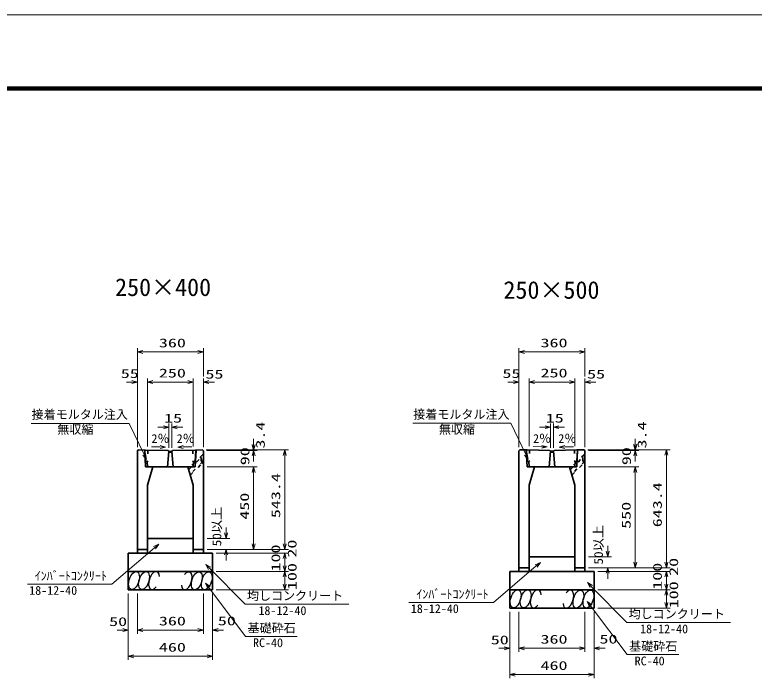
# Model space of a CAD drawing. Units: millimetres on the paper. Extents: x 0 to 841, y 0 to 594.
# Drawn here: x 140.7 to 342.3, y 413.1 to 594 of the extents above; entities that cross this region are included whole.
import ezdxf
from ezdxf.enums import TextEntityAlignment as Align

# ---------------------------------------------------------------- set-up
doc = ezdxf.new("R2010")
doc.units = ezdxf.units.MM
doc.linetypes.add('USER1', pattern=[3, 1, -2])
for name, color, linetype, lineweight in [('D-STR-DIM（寸法）', 7, 'Continuous', 13), ('D-STR-HTXT(均しCON-旗)', 7, 'Continuous', 13), ('D-STR-HTXT(基礎砕石-旗)', 7, 'Continuous', 13), ('D-STR-HTXT（旗上げ）', 7, 'Continuous', 13), ('D-STR-STRF(グリ)', 7, 'Continuous', 25), ('D-STR（構造物）', 1, 'Continuous', 35), ('D-TTL-LINE（区切線）', 7, 'Continuous', 18), ('D-TTL（外枠）', 2, 'Continuous', 140)]:
    doc.layers.add(name, color=color, linetype=linetype, lineweight=lineweight)
doc.layers.add('D-STR-TXT(文字)', color=7, linetype='Continuous')
doc.styles.add('ＭＳ ゴシック', font='')
doc.styles.get('ＭＳ ゴシック').set_extended_font_data('MS Gothic')

# ---------------------------------------------------------------- blocks, each defined once
blk = doc.blocks.new('_Open30')
at = {"color": 7, "linetype": 'Continuous', "lineweight": 13}
for p, q in [((-1, 0.2679), (0, 0)), ((0, 0), (-1, -0.2679)), ((0, 0), (-1, 0))]:
    blk.add_line(p, q, dxfattribs=at)

msp = doc.modelspace()

# ---------------------------------------------------------------- linework, layer by layer
at = {"layer": 'D-STR-DIM（寸法）'}
for p, q in [((174.098, 494.832), (174.098, 503.04)), ((175.598, 502.04), (190.598, 502.04)), ((192.098, 495.35), (192.098, 503.04)), ((278.156, 494.851), (278.156, 503.059)), ((279.656, 502.059), (294.656, 502.059)), ((296.156, 495.369), (296.156, 503.059)), ((174.098, 476.099), (174.098, 494.832)), ((176.848, 476.294), (176.848, 494.832)), ((176.848, 476.294), (176.848, 494.832)), ((189.348, 476.294), (189.348, 494.832)), ((189.348, 476.294), (189.348, 494.832)), ((192.098, 476.099), (192.098, 494.832)), ((278.156, 476.118), (278.156, 494.851)), ((280.906, 476.313), (280.906, 494.851)), ((280.906, 476.313), (280.906, 494.851)), ((293.406, 476.313), (293.406, 494.851)), ((293.406, 476.313), (293.406, 494.851)), ((296.156, 476.118), (296.156, 494.851)), ((172.598, 493.832), (171.098, 493.832)), ((178.348, 493.832), (179.848, 493.832)), ((178.348, 493.832), (187.848, 493.832)), ((187.848, 493.832), (186.348, 493.832)), ((193.598, 493.832), (195.098, 493.832)), ((276.656, 493.851), (275.156, 493.851)), ((282.406, 493.851), (283.906, 493.851)), ((282.406, 493.851), (291.906, 493.851)), ((291.906, 493.851), (290.406, 493.851)), ((297.656, 493.851), (299.156, 493.851)), ((182.705, 475.926), (182.705, 482.519)), ((183.496, 475.91), (183.496, 482.519)), ((286.762, 475.945), (286.762, 482.538)), ((287.553, 475.929), (287.553, 482.538)), ((181.205, 481.519), (179.705, 481.519)), ((184.996, 481.519), (186.496, 481.519)), ((285.262, 481.538), (283.762, 481.538)), ((289.053, 481.538), (290.553, 481.538)), ((205.803, 476.844), (205.803, 478.344)), ((205.803, 476.681), (205.803, 478.181)), ((309.861, 476.863), (309.861, 478.363)), ((309.861, 476.7), (309.861, 478.2)), ((177.94, 476.202), (180.301, 476.155)), ((188.96, 476.185), (186.598, 476.138)), ((281.997, 476.221), (284.358, 476.174)), ((293.017, 476.204), (290.656, 476.157)), ((192.848, 475.344), (206.803, 475.344)), ((193.015, 475.181), (206.803, 475.181)), ((193.015, 475.181), (206.803, 475.181)), ((193.848, 475.344), (215.301, 475.344)), ((214.301, 449.676), (214.301, 473.844)), ((296.906, 475.363), (310.861, 475.363)), ((297.072, 475.2), (310.861, 475.2)), ((297.072, 475.2), (310.861, 475.2)), ((297.906, 475.363), (319.359, 475.363)), ((318.359, 444.695), (318.359, 473.863)), ((205.803, 473.681), (205.803, 472.181)), ((309.861, 473.7), (309.861, 472.2)), ((193.098, 470.676), (206.803, 470.676)), ((193.098, 470.676), (206.803, 470.676)), ((297.156, 470.695), (310.861, 470.695)), ((297.156, 470.695), (310.861, 470.695)), ((205.803, 449.676), (205.803, 469.176)), ((205.803, 469.176), (205.803, 467.676)), ((309.861, 444.695), (309.861, 469.195)), ((309.861, 469.195), (309.861, 467.695)), ((198.287, 452.676), (198.287, 454.176)), ((193.098, 451.176), (199.287, 451.176)), ((214.301, 449.676), (214.301, 451.176)), ((193.098, 448.176), (215.301, 448.176)), ((193.098, 448.176), (206.803, 448.176)), ((193.098, 448.176), (215.301, 448.176)), ((193.098, 448.176), (199.287, 448.176)), ((302.345, 447.695), (302.345, 449.195)), ((195.598, 447.176), (215.301, 447.176)), ((195.598, 447.176), (215.301, 447.176)), ((198.287, 446.676), (198.287, 445.176)), ((214.301, 443.676), (214.301, 445.676)), ((214.301, 445.676), (214.301, 444.176)), ((297.156, 446.195), (303.345, 446.195)), ((318.359, 444.695), (318.359, 446.195)), ((195.598, 442.176), (215.301, 442.176)), ((195.598, 442.176), (215.301, 442.176)), ((297.156, 443.195), (319.359, 443.195)), ((297.156, 443.195), (310.861, 443.195)), ((297.156, 443.195), (319.359, 443.195)), ((297.156, 443.195), (303.345, 443.195)), ((299.656, 442.195), (319.359, 442.195)), ((299.656, 442.195), (319.359, 442.195)), ((302.345, 441.695), (302.345, 440.195)), ((214.301, 438.676), (214.301, 440.676)), ((318.359, 438.695), (318.359, 440.695)), ((318.359, 440.695), (318.359, 439.195)), ((171.598, 436.176), (171.598, 425.209)), ((174.098, 436.176), (174.098, 425.209)), ((192.098, 436.176), (192.098, 425.209)), ((194.598, 436.176), (194.598, 425.209)), ((195.598, 437.176), (215.301, 437.176)), ((299.656, 437.195), (319.359, 437.195)), ((299.656, 437.195), (319.359, 437.195)), ((318.359, 433.695), (318.359, 435.695)), ((171.598, 435.176), (171.598, 418.052)), ((174.098, 435.176), (174.098, 425.209)), ((192.098, 435.176), (192.098, 425.209)), ((194.598, 435.176), (194.598, 418.052)), ((299.656, 432.195), (319.359, 432.195)), ((275.656, 431.195), (275.656, 420.228)), ((275.656, 430.195), (275.656, 413.071)), ((278.156, 431.195), (278.156, 420.228)), ((278.156, 430.195), (278.156, 420.228)), ((296.156, 431.195), (296.156, 420.228)), ((296.156, 430.195), (296.156, 420.228)), ((298.656, 431.195), (298.656, 420.228)), ((298.656, 430.195), (298.656, 413.071)), ((170.098, 426.209), (168.598, 426.209)), ((175.598, 426.209), (177.098, 426.209)), ((175.598, 426.209), (190.598, 426.209)), ((190.598, 426.209), (189.098, 426.209)), ((196.098, 426.209), (197.598, 426.209)), ((274.156, 421.228), (272.656, 421.228)), ((279.656, 421.228), (281.156, 421.228)), ((279.656, 421.228), (294.656, 421.228)), ((294.656, 421.228), (293.156, 421.228)), ((300.156, 421.228), (301.656, 421.228)), ((173.098, 419.052), (193.098, 419.052)), ((277.156, 414.071), (297.156, 414.071))]:
    msp.add_line(p, q, dxfattribs=at)
at = {"layer": 'D-STR-HTXT(均しCON-旗)'}
for points in [[(144.106, 438.746), (167.14, 438.746), (178.797, 448.657)], [(248.163, 433.765), (271.198, 433.765), (282.855, 443.676)], [(231.746, 433.229), (203.539, 433.229), (193.816, 443.046)], [(335.804, 428.248), (307.596, 428.248), (297.873, 438.065)]]:
    msp.add_lwpolyline(points, dxfattribs=at)
at = {"layer": 'D-STR-HTXT(基礎砕石-旗)'}
for points in [[(217.72, 424.479), (203.616, 424.479), (193.612, 437.805)], [(321.778, 419.498), (307.674, 419.498), (297.67, 432.824)]]:
    msp.add_lwpolyline(points, dxfattribs=at)
at = {"layer": 'D-STR-HTXT（旗上げ）'}
for points in [[(145.125, 482.565), (171.846, 482.565), (175.94, 474.056)], [(249.183, 482.584), (275.903, 482.584), (279.997, 474.075)]]:
    msp.add_lwpolyline(points, dxfattribs=at)
at = {"layer": 'D-STR-STRF(グリ)'}
for centre, major_axis in [((173.193, 439.7), (0.79, 2.421)), ((175.914, 439.7), (0.79, 2.421)), ((190.303, 439.619), (-0.771, -2.427)), ((193.024, 439.64), (-0.771, -2.427)), ((277.25, 434.719), (0.79, 2.421)), ((277.25, 434.719), (0.79, 2.421)), ((279.972, 434.719), (0.79, 2.421)), ((279.972, 434.719), (0.79, 2.421)), ((294.36, 434.638), (-0.771, -2.427)), ((294.36, 434.638), (-0.771, -2.427)), ((297.081, 434.659), (-0.771, -2.427)), ((297.081, 434.659), (-0.771, -2.427))]:
    msp.add_ellipse(centre, major_axis=major_axis, ratio=0.5139, dxfattribs=at)
for centre, major_axis in [((178.655, 439.7), (0.79, 2.421)), ((187.562, 439.597), (-0.771, -2.427)), ((282.712, 434.719), (0.79, 2.421)), ((282.712, 434.719), (0.79, 2.421)), ((291.62, 434.616), (-0.771, -2.427)), ((291.62, 434.616), (-0.771, -2.427))]:
    msp.add_ellipse(centre, major_axis=major_axis, ratio=0.5139, start_param=5.3575563, end_param=10.3750652, dxfattribs=at)
at = {"layer": 'D-STR（構造物）'}
for p, q in [((174.348, 475.344), (174.098, 475.099)), ((174.098, 475.099), (174.098, 447.176)), ((176.182, 475.146), (176.336, 472.299)), ((176.335, 475.304), (182.473, 475.181)), ((182.348, 470.676), (182.703, 474.927)), ((182.473, 475.181), (182.705, 474.927)), ((182.704, 474.927), (183.493, 474.927)), ((183.493, 474.927), (183.426, 474.677)), ((183.492, 474.927), (183.723, 475.181)), ((183.848, 470.676), (183.494, 474.927)), ((189.862, 475.304), (183.723, 475.181)), ((189.848, 470.676), (190.098, 475.309)), ((190.015, 475.146), (189.861, 472.299)), ((190.098, 475.309), (191.848, 475.344)), ((191.848, 475.344), (192.098, 475.099)), ((192.098, 475.099), (192.098, 447.176)), ((278.406, 475.363), (278.156, 475.118)), ((278.406, 475.363), (278.156, 475.118)), ((278.156, 475.118), (278.156, 453.195)), ((278.156, 475.118), (278.156, 442.195)), ((280.24, 475.165), (280.393, 472.318)), ((280.24, 475.165), (280.393, 472.318)), ((280.392, 475.323), (286.531, 475.2)), ((280.392, 475.323), (286.531, 475.2)), ((286.406, 470.695), (286.76, 474.946)), ((286.406, 470.695), (286.76, 474.946)), ((286.531, 475.2), (286.762, 474.946)), ((286.531, 475.2), (286.762, 474.946)), ((286.761, 474.946), (287.55, 474.946)), ((286.761, 474.946), (287.55, 474.946)), ((287.55, 474.946), (287.483, 474.696)), ((287.55, 474.946), (287.483, 474.696)), ((287.55, 474.946), (287.781, 475.2)), ((287.55, 474.946), (287.781, 475.2)), ((287.906, 470.695), (287.551, 474.946)), ((287.906, 470.695), (287.551, 474.946)), ((293.919, 475.323), (287.781, 475.2)), ((293.919, 475.323), (287.781, 475.2)), ((293.906, 470.695), (294.156, 475.328)), ((293.906, 470.695), (294.156, 475.328)), ((294.072, 475.165), (293.918, 472.318)), ((294.072, 475.165), (293.918, 472.318)), ((294.156, 475.328), (295.906, 475.363)), ((294.156, 475.328), (295.906, 475.363)), ((295.906, 475.363), (296.156, 475.118)), ((295.906, 475.363), (296.156, 475.118)), ((296.156, 475.118), (296.156, 453.195)), ((296.156, 475.118), (296.156, 442.195)), ((176.793, 472.176), (176.336, 472.299)), ((176.793, 472.176), (176.874, 470.676)), ((189.404, 472.176), (189.323, 470.676)), ((189.404, 472.176), (189.861, 472.299)), ((280.851, 472.195), (280.393, 472.318)), ((280.851, 472.195), (280.393, 472.318)), ((280.851, 472.195), (280.931, 470.695)), ((280.851, 472.195), (280.931, 470.695)), ((293.461, 472.195), (293.38, 470.695)), ((293.461, 472.195), (293.38, 470.695)), ((293.461, 472.195), (293.918, 472.318)), ((293.461, 472.195), (293.918, 472.318)), ((176.348, 470.676), (178.348, 470.676)), ((176.848, 465.676), (178.348, 470.676)), ((176.874, 470.676), (189.323, 470.676)), ((189.348, 465.676), (187.848, 470.676)), ((189.848, 470.676), (187.848, 470.676)), ((280.406, 470.695), (282.406, 470.695)), ((280.406, 470.695), (282.406, 470.695)), ((280.906, 465.695), (282.406, 470.695)), ((280.906, 465.695), (282.406, 470.695)), ((280.931, 470.695), (293.38, 470.695)), ((280.931, 470.695), (293.38, 470.695)), ((293.406, 465.695), (291.906, 470.695)), ((293.906, 470.695), (291.906, 470.695)), ((293.406, 465.695), (291.906, 470.695)), ((293.906, 470.695), (291.906, 470.695)), ((176.848, 465.676), (176.848, 447.176)), ((189.348, 465.676), (189.348, 447.176)), ((280.906, 465.695), (280.906, 453.195)), ((280.906, 465.695), (280.906, 442.195)), ((293.406, 465.695), (293.406, 453.195)), ((293.406, 465.695), (293.406, 442.195)), ((176.848, 451.176), (189.348, 451.176)), ((176.848, 448.176), (174.098, 448.176)), ((174.098, 448.176), (174.098, 447.176)), ((176.848, 448.176), (176.848, 447.176)), ((189.348, 448.176), (192.098, 448.176)), ((189.348, 448.176), (189.348, 447.176)), ((192.098, 448.176), (192.098, 447.176)), ((171.598, 447.176), (194.598, 447.176)), ((171.598, 447.176), (171.598, 437.176)), ((194.598, 447.176), (194.598, 437.176)), ((280.906, 446.195), (293.406, 446.195)), ((280.906, 446.195), (293.406, 446.195)), ((171.598, 442.176), (194.598, 442.176)), ((275.656, 442.195), (298.656, 442.195)), ((275.656, 442.195), (275.656, 432.195)), ((275.656, 442.195), (298.656, 442.195)), ((275.656, 442.195), (275.656, 432.195)), ((280.906, 443.195), (278.156, 443.195)), ((278.156, 443.195), (278.156, 442.195)), ((280.906, 443.195), (278.156, 443.195)), ((278.156, 443.195), (278.156, 442.195)), ((280.906, 443.195), (280.906, 442.195)), ((280.906, 443.195), (280.906, 442.195)), ((293.406, 443.195), (296.156, 443.195)), ((293.406, 443.195), (293.406, 442.195)), ((293.406, 443.195), (296.156, 443.195)), ((293.406, 443.195), (293.406, 442.195)), ((296.156, 443.195), (296.156, 442.195)), ((296.156, 443.195), (296.156, 442.195)), ((298.656, 442.195), (298.656, 432.195)), ((298.656, 442.195), (298.656, 432.195)), ((171.598, 437.176), (194.598, 437.176)), ((275.656, 437.195), (298.656, 437.195)), ((275.656, 437.195), (298.656, 437.195)), ((275.656, 432.195), (298.656, 432.195)), ((275.656, 432.195), (298.656, 432.195))]:
    msp.add_line(p, q, dxfattribs=at)
at = {"layer": 'D-STR（構造物）', "linetype": 'USER1'}
for p, q in [((176.932, 475.292), (177.085, 472.297)), ((191.848, 474.004), (188.003, 470.159)), ((188.084, 469.89), (192.023, 473.83)), ((189.264, 475.292), (189.112, 472.299)), ((192.023, 473.83), (191.776, 474.077)), ((192.023, 471.9), (192.023, 473.83)), ((280.99, 475.311), (281.142, 472.316)), ((280.99, 475.311), (281.142, 472.316)), ((295.906, 474.023), (292.061, 470.178)), ((295.906, 474.023), (292.061, 470.178)), ((292.141, 469.909), (296.081, 473.849)), ((292.141, 469.909), (296.081, 473.849)), ((293.322, 475.311), (293.169, 472.318)), ((293.322, 475.311), (293.169, 472.318)), ((296.081, 473.849), (295.833, 474.096)), ((296.081, 473.849), (295.833, 474.096)), ((296.081, 471.919), (296.081, 473.849)), ((296.081, 471.919), (296.081, 473.849)), ((177.085, 472.297), (176.793, 472.176)), ((192.023, 472.244), (188.45, 468.671)), ((188.523, 468.425), (192.023, 471.925)), ((189.108, 472.299), (189.404, 472.176)), ((191.523, 472.244), (191.523, 473.33)), ((192.023, 472.244), (191.523, 472.244)), ((191.776, 471.652), (192.023, 471.9)), ((281.142, 472.316), (280.851, 472.195)), ((281.142, 472.316), (280.851, 472.195)), ((296.081, 472.263), (292.507, 468.69)), ((296.081, 472.263), (292.507, 468.69)), ((292.581, 468.444), (296.081, 471.944)), ((292.581, 468.444), (296.081, 471.944)), ((293.166, 472.318), (293.461, 472.195)), ((293.166, 472.318), (293.461, 472.195)), ((295.581, 472.263), (295.581, 473.349)), ((295.581, 472.263), (295.581, 473.349)), ((296.081, 472.263), (295.581, 472.263)), ((296.081, 472.263), (295.581, 472.263)), ((295.833, 471.671), (296.081, 471.919)), ((295.833, 471.671), (296.081, 471.919))]:
    msp.add_line(p, q, dxfattribs=at)
at = {"layer": 'D-STR（構造物）'}
for points in [[(176.348, 470.676), (176.098, 475.309), (174.348, 475.344)], [(182.704, 474.927), (182.771, 474.677), (183.426, 474.677)], [(280.406, 470.695), (280.156, 475.328), (278.406, 475.363)], [(280.406, 470.695), (280.156, 475.328), (278.406, 475.363)], [(286.761, 474.946), (286.828, 474.696), (287.483, 474.696)], [(286.761, 474.946), (286.828, 474.696), (287.483, 474.696)]]:
    msp.add_lwpolyline(points, dxfattribs=at)
for centre, start, end in [((176.332, 475.154), 88.85156, 183.08978), ((189.865, 475.154), 356.91022, 91.14844), ((280.389, 475.173), 88.85156, 183.08978), ((280.389, 475.173), 88.85156, 183.08978), ((293.922, 475.173), 356.91022, 91.14844), ((293.922, 475.173), 356.91022, 91.14844)]:
    msp.add_arc(centre, 0.15, start, end, dxfattribs=at)
at = {"layer": 'D-TTL-LINE（区切線）'}
msp.add_line((841, 594), (0, 594), dxfattribs=at)
at = {"layer": 'D-TTL（外枠）'}
msp.add_line((820.9, 573.9), (20.1, 573.9), dxfattribs=at)

# ---------------------------------------------------------------- block references
at = {"layer": 'D-STR-DIM（寸法）', "xscale": 1.5, "yscale": 1.5}
for p, rotation in [((174.098, 502.04), 180), ((278.156, 502.059), 180), ((176.848, 493.832), 180), ((176.848, 493.832), 180), ((192.098, 493.832), 180), ((280.906, 493.851), 180), ((280.906, 493.851), 180), ((296.156, 493.851), 180), ((183.496, 481.519), 180), ((287.553, 481.538), 180), ((181.801, 476.125), 358.85424), ((185.099, 476.108), 181.14576), ((205.803, 475.344), 270), ((205.803, 475.181), 270), ((285.858, 476.144), 358.85424), ((289.156, 476.127), 181.14576), ((309.861, 475.363), 270), ((309.861, 475.2), 270), ((205.803, 475.181), 90), ((214.301, 475.344), 90), ((309.861, 475.2), 90), ((318.359, 475.363), 90), ((205.803, 470.676), 90), ((205.803, 470.676), 90), ((309.861, 470.695), 90), ((309.861, 470.695), 90), ((198.287, 451.176), 270), ((205.803, 448.176), 270), ((214.301, 448.176), 270), ((214.301, 448.176), 270), ((198.287, 448.176), 90), ((302.345, 446.195), 270), ((214.301, 447.176), 90), ((214.301, 447.176), 90), ((214.301, 442.176), 270), ((309.861, 443.195), 270), ((318.359, 443.195), 270), ((318.359, 443.195), 270), ((214.301, 442.176), 90), ((302.345, 443.195), 90), ((318.359, 442.195), 90), ((318.359, 442.195), 90), ((214.301, 437.176), 270), ((318.359, 437.195), 270), ((318.359, 437.195), 90), ((318.359, 432.195), 270), ((174.098, 426.209), 180), ((174.098, 426.209), 180), ((194.598, 426.209), 180), ((278.156, 421.228), 180), ((278.156, 421.228), 180), ((298.656, 421.228), 180), ((171.598, 419.052), 180), ((275.656, 414.071), 180)]:
    msp.add_blockref('_Open30', p, dxfattribs=dict(at, rotation=rotation))
for p in [(192.098, 502.04), (296.156, 502.059), (174.098, 493.832), (189.348, 493.832), (189.348, 493.832), (278.156, 493.851), (293.406, 493.851), (293.406, 493.851), (182.705, 481.519), (286.762, 481.538), (171.598, 426.209), (192.098, 426.209), (192.098, 426.209), (275.656, 421.228), (296.156, 421.228), (296.156, 421.228), (194.598, 419.052), (298.656, 414.071)]:
    msp.add_blockref('_Open30', p, dxfattribs=at)
at = {"layer": 'D-STR-HTXT(均しCON-旗)', "xscale": 1.5, "yscale": 1.5}
for p, rotation in [((179.94, 449.628), 40.37163), ((192.76, 444.111), 134.72505), ((283.997, 444.647), 40.37163), ((296.817, 439.13), 134.72505)]:
    msp.add_blockref('_Open30', p, dxfattribs=dict(at, rotation=rotation))
at = {"layer": 'D-STR-HTXT(基礎砕石-旗)', "xscale": 1.5, "yscale": 1.5, "rotation": 126.89552}
for p in [(192.712, 439.005), (296.769, 434.024)]:
    msp.add_blockref('_Open30', p, dxfattribs=at)
at = {"layer": 'D-STR-HTXT（旗上げ）', "xscale": 1.5, "yscale": 1.5, "rotation": 295.69073}
for p in [(176.59, 472.704), (280.648, 472.723)]:
    msp.add_blockref('_Open30', p, dxfattribs=at)

# ---------------------------------------------------------------- texts
at = {"layer": 'D-STR-DIM（寸法）', "style": 'ＭＳ ゴシック', "width": 1.5}
for s, p in [('360', (179.973, 502.578)), ('360', (284.031, 502.597)), ('55', (169.579, 494.225)), ('250', (179.973, 494.369)), ('55', (192.663, 494.055)), ('55', (273.637, 494.244)), ('250', (284.031, 494.388)), ('55', (296.721, 494.074)), ('15', (181.387, 482.057)), ('15', (285.445, 482.076)), ('50', (166.401, 426.576)), ('360', (179.973, 426.747)), ('50', (196.05, 426.784)), ('50', (270.458, 421.595)), ('360', (284.031, 421.766)), ('50', (300.108, 421.803)), ('460', (179.973, 419.589)), ('460', (284.031, 414.608))]:
    msp.add_text(s, height=2.405, dxfattribs=at).set_placement(p, align=Align.BOTTOM_LEFT)
at = {"layer": 'D-STR-DIM（寸法）', "style": 'ＭＳ ゴシック'}
for s, width, p in [('3.4', 1.5, (209.567, 475.706)), ('3.4', 1.5, (313.624, 475.725)), ('90', 1.5, (309.417, 471.17)), ('90', 1.5, (205.359, 471.151)), ('543.4', 1.5, (213.764, 456.726)), ('643.4', 1.5, (317.821, 454.245)), ('450', 1.5, (205.266, 456.301)), ('550', 1.5, (309.323, 453.82)), ('50以上', 1.1, (197.706, 449.04)), ('50以上', 1.1, (301.763, 444.059)), ('20', 1.5, (218.215, 445.958)), ('100', 1.5, (213.764, 442.176)), ('20', 1.5, (322.273, 440.977)), ('100', 1.5, (218.236, 437.121)), ('100', 1.5, (317.821, 437.195)), ('100', 1.5, (322.294, 432.14))]:
    msp.add_text(s, height=2.405, rotation=90, dxfattribs=dict(at, width=width)).set_placement(p, align=Align.BOTTOM_LEFT)
for rotation, p in [(0.01, (177.947, 476.501)), (359.99, (184.816, 476.498)), (0.01, (282.004, 476.52)), (359.99, (288.874, 476.517))]:
    msp.add_text('2％', height=2.405, rotation=rotation, dxfattribs=at).set_placement(p, align=Align.BOTTOM_LEFT)
at = {"layer": 'D-STR-HTXT(均しCON-旗)', "style": 'ＭＳ ゴシック'}
for s, p in [('ｲﾝﾊﾞｰﾄｺﾝｸﾘｰﾄ', (146.116, 439.03)), ('18-12-40', (144.607, 435.096)), ('ｲﾝﾊﾞｰﾄｺﾝｸﾘｰﾄ', (250.173, 434.049)), ('均しコンクリート', (203.987, 433.64)), ('18-12-40', (207.12, 429.579)), ('18-12-40', (248.664, 430.115)), ('均しコンクリート', (308.044, 428.659)), ('18-12-40', (311.177, 424.598))]:
    msp.add_text(s, height=2.405, dxfattribs=at).set_placement(p, align=Align.BOTTOM_LEFT)
at = {"layer": 'D-STR-HTXT(基礎砕石-旗)', "style": 'ＭＳ ゴシック'}
for s, p in [('基礎砕石', (204.152, 424.816)), ('RC-40', (205.64, 420.83)), ('基礎砕石', (308.209, 419.835)), ('RC-40', (309.697, 415.849))]:
    msp.add_text(s, height=2.405, dxfattribs=at).set_placement(p, align=Align.BOTTOM_LEFT)
at = {"layer": 'D-STR-HTXT（旗上げ）', "style": 'ＭＳ ゴシック'}
for s, p in [('接着モルタル注入', (145.271, 483.069)), ('接着モルタル注入', (249.328, 483.088)), ('無収縮', (152.275, 478.992)), ('無収縮', (256.332, 479.011))]:
    msp.add_text(s, height=2.405, dxfattribs=at).set_placement(p, align=Align.BOTTOM_LEFT)
at = {"layer": 'D-STR-TXT(文字)', "style": 'ＭＳ ゴシック'}
for s, p in [('250×400', (168.031, 515.861)), ('250×500', (273.919, 515.111))]:
    msp.add_text(s, height=4.811, dxfattribs=at).set_placement(p, align=Align.BOTTOM_LEFT)

doc.saveas('drawing.dxf')
